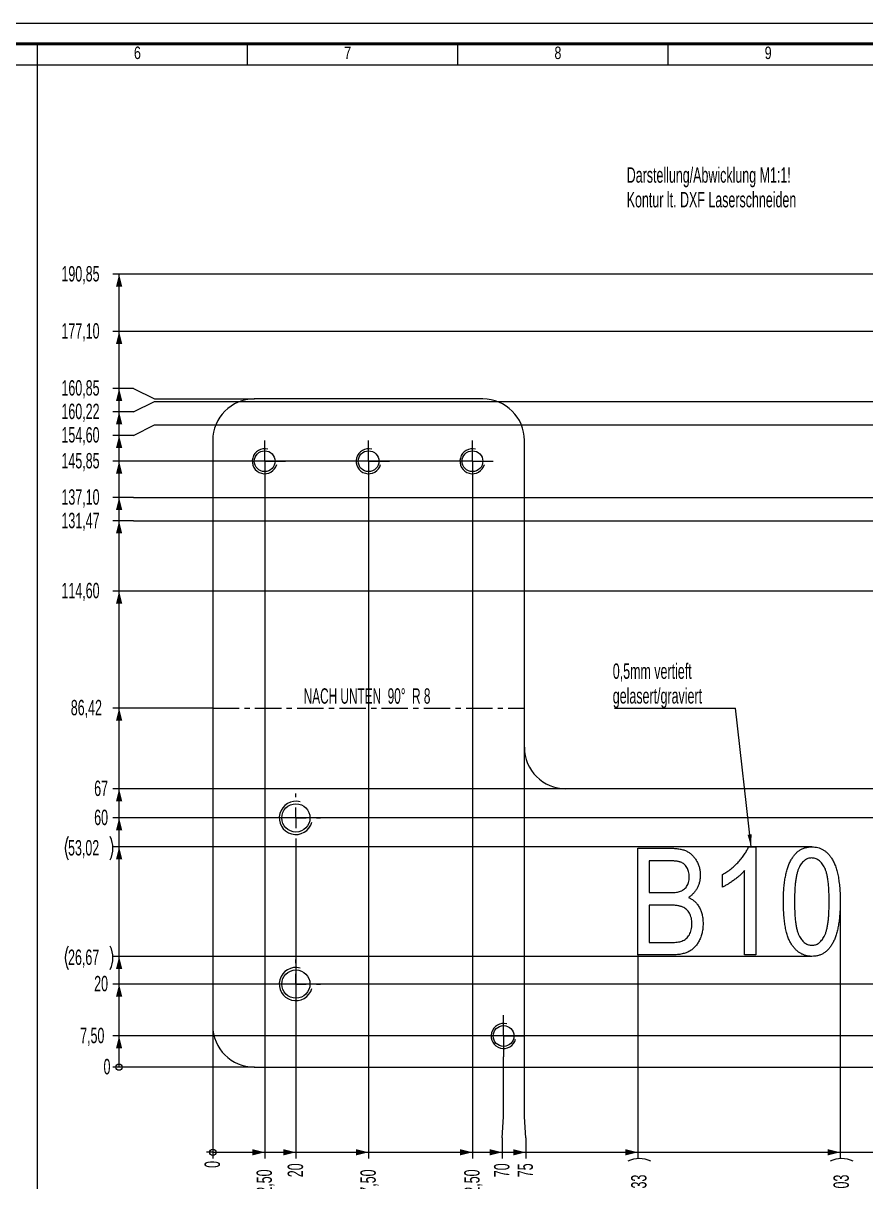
# Model space of a CAD drawing. Header units: millimetres. Extents: x 0 to 594, y 0 to 420.
# Drawn here: x 269.7 to 472.6, y 141.1 to 420 of the extents above; entities that cross this region are included whole.
import ezdxf

# ---------------------------------------------------------------- set-up
doc = ezdxf.new("R2010")
doc.units = ezdxf.units.MM
doc.linetypes.add('CENTER', pattern=[10.16, 6.35, -1.27, 1.27, -1.27])
doc.layers.add('0_25', color=7, linetype='Continuous', lineweight=25)
doc.layers.add('0_5', color=7, linetype='Continuous', lineweight=50)
doc.styles.add('SLDTEXTSTYLE0', font='TXT', dxfattribs={"width": 0.605})
doc.styles.add('SLDTEXTSTYLE2', font='TXT', dxfattribs={"width": 0.75})
doc.styles.add('SLDTEXTSTYLE3', font='TXT', dxfattribs={"width": 0.5735})
doc.dimstyles.new('SLDDIMSTYLE0', dxfattribs={"dimtxt": 3.595646, "dimasz": 0.5, "dimexe": 0, "dimexo": 0.0625, "dimgap": 0.898912, "dimtad": 0, "dimtih": 1, "dimtoh": 1, "dimdec": 0, "dimrnd": 1e-09, "dimdsep": 46, "dimtxsty": 'SLDTEXTSTYLE0', "dimblk1": 'ORIGIN', "dimblk2": 'ORIGIN', "dimsah": 1, "dimcen": 0.09, "dimadec": 0, "dimazin": 2, "dimtfac": 1, "dimtdec": 0, "dimtofl": 0, "dimtmove": 0, "dimatfit": 3, "dimldrblk": 'ORIGIN', "dimfxl": 1, "dimfrac": 2, "dimtolj": 1, "dimtzin": 12, "dimarcsym": 0})
doc.dimstyles.new('SLDDIMSTYLE1', dxfattribs={"dimtxt": 3.595646, "dimasz": 3, "dimexe": 0, "dimexo": 0.0625, "dimgap": 0.898912, "dimtad": 0, "dimtih": 1, "dimtoh": 1, "dimrnd": 1e-09, "dimzin": 12, "dimdsep": 46, "dimtxsty": 'SLDTEXTSTYLE0', "dimsah": 1, "dimcen": 0.09, "dimadec": 0, "dimazin": 3, "dimtfac": 1, "dimtofl": 0, "dimtmove": 0, "dimatfit": 3, "dimfxl": 1, "dimfrac": 2, "dimtolj": 1, "dimtzin": 12, "dimarcsym": 0})
doc.dimstyles.new('SLDDIMSTYLE5', dxfattribs={"dimtxt": 0.18, "dimasz": 3, "dimexe": 0, "dimexo": 0.0625, "dimgap": 0, "dimtad": 0, "dimtih": 1, "dimtoh": 1, "dimdec": 0, "dimrnd": 1e-09, "dimzin": 0, "dimdsep": 46, "dimtxsty": 'Standard', "dimsah": 1, "dimcen": 0.09, "dimadec": 0, "dimazin": 0, "dimtfac": 3, "dimtdec": 0, "dimtofl": 0, "dimtmove": 0, "dimatfit": 3, "dimfxl": 1, "dimfrac": 2, "dimtolj": 1, "dimtzin": 0, "dimarcsym": 0})

# ---------------------------------------------------------------- blocks, each defined once
blk = doc.blocks.new('_Origin')
at = {"color": 0, "linetype": 'ByBlock', "lineweight": -2}
blk.add_line((0, 0), (-1, 0), dxfattribs=at)
blk.add_circle((0, 0), 0.5, dxfattribs=at)
blk = doc.blocks.new('_D')
at = {"color": 7, "linetype": 'Continuous', "lineweight": 0}
blk.add_line((315.36, 178.71), (315.36, 146.71), dxfattribs=at)
at = {"color": 7, "linetype": 'Continuous', "lineweight": 18, "xscale": 1.5, "yscale": 1.5}
blk.add_blockref('_Origin', (315.36, 148.21), dxfattribs=at)
at = {"color": 7, "linetype": 'Continuous', "lineweight": 18, "insert": (313.38, 144.46), "char_height": 3.7, "attachment_point": 1, "rotation": 90, "style": 'SLDTEXTSTYLE0'}
blk.add_mtext('0', dxfattribs=at)
blk = doc.blocks.new('_D_1')
at = {"color": 7, "linetype": 'Continuous', "lineweight": 0}
for p, q in [((327.86, 309.56), (327.86, 146.71)), ((315.36, 148.21), (327.86, 148.21))]:
    blk.add_line(p, q, dxfattribs=at)
at = {"color": 7, "linetype": 'Continuous', "lineweight": 18}
blk.add_solid([(327.86, 148.21), (324.86, 148.96), (324.86, 147.46)], dxfattribs=at)
at = {"color": 7, "linetype": 'Continuous', "lineweight": 18, "insert": (325.88, 136.58), "char_height": 3.704, "attachment_point": 1, "rotation": 90, "style": 'SLDTEXTSTYLE0'}
blk.add_mtext('12,50', dxfattribs=at)
blk = doc.blocks.new('_D_2')
at = {"color": 7, "linetype": 'Continuous', "lineweight": 0}
for p, q in [((335.36, 222.81), (335.36, 146.71)), ((327.86, 148.21), (335.36, 148.21))]:
    blk.add_line(p, q, dxfattribs=at)
at = {"color": 7, "linetype": 'Continuous', "lineweight": 18}
blk.add_solid([(335.36, 148.21), (332.36, 148.96), (332.36, 147.46)], dxfattribs=at)
at = {"color": 7, "linetype": 'Continuous', "lineweight": 18, "insert": (333.38, 142.21), "char_height": 3.704, "attachment_point": 1, "rotation": 90, "style": 'SLDTEXTSTYLE0'}
blk.add_mtext('20', dxfattribs=at)
blk = doc.blocks.new('_D_3')
at = {"color": 7, "linetype": 'Continuous', "lineweight": 0}
for p, q in [((352.86, 309.56), (352.86, 146.71)), ((335.36, 148.21), (352.86, 148.21))]:
    blk.add_line(p, q, dxfattribs=at)
at = {"color": 7, "linetype": 'Continuous', "lineweight": 18}
blk.add_solid([(352.86, 148.21), (349.86, 148.96), (349.86, 147.46)], dxfattribs=at)
at = {"color": 7, "linetype": 'Continuous', "lineweight": 18, "insert": (350.88, 136.58), "char_height": 3.704, "attachment_point": 1, "rotation": 90, "style": 'SLDTEXTSTYLE0'}
blk.add_mtext('37,50', dxfattribs=at)
blk = doc.blocks.new('_D_4')
at = {"color": 7, "linetype": 'Continuous', "lineweight": 0}
for p, q in [((377.86, 309.56), (377.86, 146.71)), ((352.86, 148.21), (377.86, 148.21))]:
    blk.add_line(p, q, dxfattribs=at)
at = {"color": 7, "linetype": 'Continuous', "lineweight": 18}
blk.add_solid([(377.86, 148.21), (374.86, 148.96), (374.86, 147.46)], dxfattribs=at)
at = {"color": 7, "linetype": 'Continuous', "lineweight": 18, "insert": (375.88, 136.58), "char_height": 3.704, "attachment_point": 1, "rotation": 90, "style": 'SLDTEXTSTYLE0'}
blk.add_mtext('62,50', dxfattribs=at)
blk = doc.blocks.new('_D_5')
at = {"color": 7, "linetype": 'Continuous', "lineweight": 0}
for p, q in [((385.36, 156.71), (385.36, 171.21)), ((385.03, 151.71), (385.36, 156.71)), ((385.03, 151.71), (385.03, 146.71)), ((377.86, 148.21), (385.03, 148.21))]:
    blk.add_line(p, q, dxfattribs=at)
at = {"color": 7, "linetype": 'Continuous', "lineweight": 18}
blk.add_solid([(385.03, 148.21), (382.03, 148.96), (382.03, 147.46)], dxfattribs=at)
at = {"color": 7, "linetype": 'Continuous', "lineweight": 18, "insert": (383.05, 142.21), "char_height": 3.704, "attachment_point": 1, "rotation": 90, "style": 'SLDTEXTSTYLE0'}
blk.add_mtext('70', dxfattribs=at)
blk = doc.blocks.new('_D_6')
at = {"color": 7, "linetype": 'Continuous', "lineweight": 0}
for p, q in [((390.36, 156.71), (390.36, 245.71)), ((390.68, 151.71), (390.36, 156.71)), ((390.68, 151.71), (390.68, 146.71)), ((385.03, 148.21), (390.68, 148.21))]:
    blk.add_line(p, q, dxfattribs=at)
at = {"color": 7, "linetype": 'Continuous', "lineweight": 18}
blk.add_solid([(390.68, 148.21), (387.68, 148.96), (387.68, 147.46)], dxfattribs=at)
at = {"color": 7, "linetype": 'Continuous', "lineweight": 18, "insert": (388.71, 142.21), "char_height": 3.704, "attachment_point": 1, "rotation": 90, "style": 'SLDTEXTSTYLE0'}
blk.add_mtext('75', dxfattribs=at)
blk = doc.blocks.new('_D_7')
at = {"color": 7, "linetype": 'Continuous', "lineweight": 0}
for p, q in [((417.69, 195.71), (417.69, 146.71)), ((390.68, 148.21), (417.69, 148.21))]:
    blk.add_line(p, q, dxfattribs=at)
at = {"color": 7, "linetype": 'Continuous', "lineweight": 18}
for centre, start, end in [((418.03, 140.45), 63.4349, 116.5651), ((418.03, 139.27), 243.4349, 296.5651)]:
    blk.add_arc(centre, 6.26, start, end, dxfattribs=at)
blk.add_solid([(417.69, 148.21), (414.69, 148.96), (414.69, 147.46)], dxfattribs=at)
at = {"color": 7, "linetype": 'Continuous', "lineweight": 18, "insert": (416.05, 133.67), "char_height": 3.704, "attachment_point": 1, "rotation": 90, "style": 'SLDTEXTSTYLE0'}
blk.add_mtext('102,33', dxfattribs=at)
blk = doc.blocks.new('_D_8')
at = {"color": 7, "linetype": 'Continuous', "lineweight": 0}
for p, q in [((466.39, 208.54), (466.39, 146.71)), ((417.69, 148.21), (466.39, 148.21))]:
    blk.add_line(p, q, dxfattribs=at)
at = {"color": 7, "linetype": 'Continuous', "lineweight": 18}
for centre, start, end in [((466.73, 140.45), 63.4349, 116.5651), ((466.73, 139.27), 243.4349, 296.5651)]:
    blk.add_arc(centre, 6.26, start, end, dxfattribs=at)
blk.add_solid([(466.39, 148.21), (463.39, 148.96), (463.39, 147.46)], dxfattribs=at)
at = {"color": 7, "linetype": 'Continuous', "lineweight": 18, "insert": (464.75, 133.67), "char_height": 3.704, "attachment_point": 1, "rotation": 90, "style": 'SLDTEXTSTYLE0'}
blk.add_mtext('151,03', dxfattribs=at)
blk = doc.blocks.new('_D_9')
at = {"color": 7, "linetype": 'Continuous', "lineweight": 0}
for p, q in [((490.36, 156.71), (490.36, 245.71)), ((490.03, 151.71), (490.36, 156.71)), ((490.03, 151.71), (490.03, 146.71)), ((466.39, 148.21), (490.03, 148.21))]:
    blk.add_line(p, q, dxfattribs=at)
at = {"color": 7, "linetype": 'Continuous', "lineweight": 18}
blk.add_solid([(490.03, 148.21), (487.03, 148.96), (487.03, 147.46)], dxfattribs=at)
at = {"color": 7, "linetype": 'Continuous', "lineweight": 18, "insert": (488.05, 139.96), "char_height": 3.704, "attachment_point": 1, "rotation": 90, "style": 'SLDTEXTSTYLE0'}
blk.add_mtext('175', dxfattribs=at)
blk = doc.blocks.new('_D_10')
at = {"color": 7, "linetype": 'Continuous', "lineweight": 0}
for p, q in [((495.36, 156.71), (495.36, 171.21)), ((495.68, 151.71), (495.36, 156.71)), ((495.68, 151.71), (495.68, 146.71)), ((490.03, 148.21), (495.68, 148.21))]:
    blk.add_line(p, q, dxfattribs=at)
at = {"color": 7, "linetype": 'Continuous', "lineweight": 18}
blk.add_solid([(495.68, 148.21), (492.68, 148.96), (492.68, 147.46)], dxfattribs=at)
at = {"color": 7, "linetype": 'Continuous', "lineweight": 18, "insert": (493.71, 139.96), "char_height": 3.704, "attachment_point": 1, "rotation": 90, "style": 'SLDTEXTSTYLE0'}
blk.add_mtext('180', dxfattribs=at)
blk = doc.blocks.new('_D_11')
at = {"color": 7, "linetype": 'Continuous', "lineweight": 0}
for p, q in [((507.86, 345.81), (507.86, 146.71)), ((495.68, 148.21), (507.86, 148.21))]:
    blk.add_line(p, q, dxfattribs=at)
at = {"color": 7, "linetype": 'Continuous', "lineweight": 18}
blk.add_solid([(507.86, 148.21), (504.86, 148.96), (504.86, 147.46)], dxfattribs=at)
at = {"color": 7, "linetype": 'Continuous', "lineweight": 18, "insert": (505.88, 134.33), "char_height": 3.704, "attachment_point": 1, "rotation": 90, "style": 'SLDTEXTSTYLE0'}
blk.add_mtext('192,50', dxfattribs=at)
blk = doc.blocks.new('_D_12')
at = {"color": 7, "linetype": 'Continuous', "lineweight": 0}
for p, q in [((527.86, 323.93), (527.86, 146.71)), ((507.86, 148.21), (527.86, 148.21))]:
    blk.add_line(p, q, dxfattribs=at)
at = {"color": 7, "linetype": 'Continuous', "lineweight": 18}
blk.add_solid([(527.86, 148.21), (524.86, 148.96), (524.86, 147.46)], dxfattribs=at)
at = {"color": 7, "linetype": 'Continuous', "lineweight": 18, "insert": (525.88, 134.33), "char_height": 3.704, "attachment_point": 1, "rotation": 90, "style": 'SLDTEXTSTYLE0'}
blk.add_mtext('212,50', dxfattribs=at)
blk = doc.blocks.new('_D_13')
at = {"color": 7, "linetype": 'Continuous', "lineweight": 0}
for p, q in [((545.36, 156.71), (545.36, 222.81)), ((543.78, 151.71), (545.36, 156.71)), ((543.78, 151.71), (543.78, 146.71)), ((527.86, 148.21), (543.78, 148.21))]:
    blk.add_line(p, q, dxfattribs=at)
at = {"color": 7, "linetype": 'Continuous', "lineweight": 18}
blk.add_solid([(543.78, 148.21), (540.78, 148.96), (540.78, 147.46)], dxfattribs=at)
at = {"color": 7, "linetype": 'Continuous', "lineweight": 18, "insert": (541.8, 139.96), "char_height": 3.704, "attachment_point": 1, "rotation": 90, "style": 'SLDTEXTSTYLE0'}
blk.add_mtext('230', dxfattribs=at)
blk = doc.blocks.new('_D_14')
at = {"color": 7, "linetype": 'Continuous', "lineweight": 0}
for p, q in [((547.86, 156.71), (547.86, 345.81)), ((549.43, 151.71), (547.86, 156.71)), ((549.43, 151.71), (549.43, 146.71)), ((543.78, 148.21), (549.43, 148.21))]:
    blk.add_line(p, q, dxfattribs=at)
at = {"color": 7, "linetype": 'Continuous', "lineweight": 18}
blk.add_solid([(549.43, 148.21), (546.43, 148.96), (546.43, 147.46)], dxfattribs=at)
at = {"color": 7, "linetype": 'Continuous', "lineweight": 18, "insert": (547.46, 134.33), "char_height": 3.704, "attachment_point": 1, "rotation": 90, "style": 'SLDTEXTSTYLE0'}
blk.add_mtext('232,50', dxfattribs=at)
blk = doc.blocks.new('_D_15')
at = {"color": 7, "linetype": 'Continuous', "lineweight": 0}
for p, q in [((565.36, 178.71), (565.36, 146.71)), ((549.43, 148.21), (565.36, 148.21))]:
    blk.add_line(p, q, dxfattribs=at)
at = {"color": 7, "linetype": 'Continuous', "lineweight": 18}
blk.add_solid([(565.36, 148.21), (562.36, 148.96), (562.36, 147.46)], dxfattribs=at)
at = {"color": 7, "linetype": 'Continuous', "lineweight": 18, "insert": (563.38, 139.96), "char_height": 3.704, "attachment_point": 1, "rotation": 90, "style": 'SLDTEXTSTYLE0'}
blk.add_mtext('250', dxfattribs=at)
blk = doc.blocks.new('_D_16')
at = {"color": 7, "linetype": 'Continuous', "lineweight": 0}
blk.add_line((325.36, 168.71), (291.31, 168.71), dxfattribs=at)
at = {"color": 7, "linetype": 'Continuous', "lineweight": 18, "xscale": 1.5, "yscale": 1.5}
blk.add_blockref('_Origin', (292.81, 168.71), dxfattribs=at)
at = {"color": 7, "linetype": 'Continuous', "lineweight": 18, "insert": (289.06, 170.68), "char_height": 3.7, "attachment_point": 1, "style": 'SLDTEXTSTYLE0'}
blk.add_mtext('0', dxfattribs=at)
blk = doc.blocks.new('_D_17')
at = {"color": 7, "linetype": 'Continuous', "lineweight": 0}
for p, q in [((490.36, 176.21), (291.31, 176.21)), ((292.81, 168.71), (292.81, 176.21))]:
    blk.add_line(p, q, dxfattribs=at)
at = {"color": 7, "linetype": 'Continuous', "lineweight": 18}
blk.add_solid([(292.81, 176.21), (292.06, 173.21), (293.56, 173.21)], dxfattribs=at)
at = {"color": 7, "linetype": 'Continuous', "lineweight": 18, "insert": (283.43, 178.18), "char_height": 3.704, "attachment_point": 1, "style": 'SLDTEXTSTYLE0'}
blk.add_mtext('7,50', dxfattribs=at)
blk = doc.blocks.new('_D_18')
at = {"color": 7, "linetype": 'Continuous', "lineweight": 0}
for p, q in [((539.46, 188.71), (291.31, 188.71)), ((292.81, 176.21), (292.81, 188.71))]:
    blk.add_line(p, q, dxfattribs=at)
at = {"color": 7, "linetype": 'Continuous', "lineweight": 18}
blk.add_solid([(292.81, 188.71), (292.06, 185.71), (293.56, 185.71)], dxfattribs=at)
at = {"color": 7, "linetype": 'Continuous', "lineweight": 18, "insert": (286.81, 190.68), "char_height": 3.704, "attachment_point": 1, "style": 'SLDTEXTSTYLE0'}
blk.add_mtext('20', dxfattribs=at)
blk = doc.blocks.new('_D_19')
at = {"color": 7, "linetype": 'Continuous', "lineweight": 0}
for p, q in [((459.54, 195.37), (291.31, 195.37)), ((292.81, 188.71), (292.81, 195.37))]:
    blk.add_line(p, q, dxfattribs=at)
at = {"color": 7, "linetype": 'Continuous', "lineweight": 18}
for centre, start, end in [((286.12, 195.04), 153.4349, 206.5651), ((285.05, 195.04), 333.4349, 26.5651)]:
    blk.add_arc(centre, 6.26, start, end, dxfattribs=at)
blk.add_solid([(292.81, 195.37), (292.06, 192.37), (293.56, 192.37)], dxfattribs=at)
at = {"color": 7, "linetype": 'Continuous', "lineweight": 18, "insert": (280.52, 197.01), "char_height": 3.704, "attachment_point": 1, "style": 'SLDTEXTSTYLE0'}
blk.add_mtext('26,67', dxfattribs=at)
blk = doc.blocks.new('_D_20')
at = {"color": 7, "linetype": 'Continuous', "lineweight": 0}
for p, q in [((459.57, 221.72), (291.31, 221.72)), ((292.81, 195.37), (292.81, 221.72))]:
    blk.add_line(p, q, dxfattribs=at)
at = {"color": 7, "linetype": 'Continuous', "lineweight": 18}
for centre, start, end in [((286.12, 221.39), 153.4349, 206.5651), ((285.05, 221.39), 333.4349, 26.5651)]:
    blk.add_arc(centre, 6.26, start, end, dxfattribs=at)
blk.add_solid([(292.81, 221.72), (292.06, 218.72), (293.56, 218.72)], dxfattribs=at)
at = {"color": 7, "linetype": 'Continuous', "lineweight": 18, "insert": (280.52, 223.36), "char_height": 3.704, "attachment_point": 1, "style": 'SLDTEXTSTYLE0'}
blk.add_mtext('53,02', dxfattribs=at)
blk = doc.blocks.new('_D_21')
at = {"color": 7, "linetype": 'Continuous', "lineweight": 0}
for p, q in [((539.46, 228.71), (291.31, 228.71)), ((292.81, 221.72), (292.81, 228.71))]:
    blk.add_line(p, q, dxfattribs=at)
at = {"color": 7, "linetype": 'Continuous', "lineweight": 18}
blk.add_solid([(292.81, 228.71), (292.06, 225.71), (293.56, 225.71)], dxfattribs=at)
at = {"color": 7, "linetype": 'Continuous', "lineweight": 18, "insert": (286.81, 230.68), "char_height": 3.704, "attachment_point": 1, "style": 'SLDTEXTSTYLE0'}
blk.add_mtext('60', dxfattribs=at)
blk = doc.blocks.new('_D_22')
at = {"color": 7, "linetype": 'Continuous', "lineweight": 0}
for p, q in [((400.36, 235.71), (291.31, 235.71)), ((292.81, 228.71), (292.81, 235.71))]:
    blk.add_line(p, q, dxfattribs=at)
at = {"color": 7, "linetype": 'Continuous', "lineweight": 18}
blk.add_solid([(292.81, 235.71), (292.06, 232.71), (293.56, 232.71)], dxfattribs=at)
at = {"color": 7, "linetype": 'Continuous', "lineweight": 18, "insert": (286.81, 237.68), "char_height": 3.704, "attachment_point": 1, "style": 'SLDTEXTSTYLE0'}
blk.add_mtext('67', dxfattribs=at)
blk = doc.blocks.new('_D_23')
at = {"color": 7, "linetype": 'Continuous', "lineweight": 0}
for p, q in [((315.36, 255.13), (291.31, 255.13)), ((292.81, 235.71), (292.81, 255.13))]:
    blk.add_line(p, q, dxfattribs=at)
at = {"color": 7, "linetype": 'Continuous', "lineweight": 18}
blk.add_solid([(292.81, 255.13), (292.06, 252.13), (293.56, 252.13)], dxfattribs=at)
at = {"color": 7, "linetype": 'Continuous', "lineweight": 18, "insert": (281.18, 257.11), "char_height": 3.704, "attachment_point": 1, "style": 'SLDTEXTSTYLE0'}
blk.add_mtext('86,42', dxfattribs=at)
blk = doc.blocks.new('_D_24')
at = {"color": 7, "linetype": 'Continuous', "lineweight": 0}
for p, q in [((547.86, 283.31), (291.31, 283.31)), ((292.81, 255.13), (292.81, 283.31))]:
    blk.add_line(p, q, dxfattribs=at)
at = {"color": 7, "linetype": 'Continuous', "lineweight": 18}
blk.add_solid([(292.81, 283.31), (292.06, 280.31), (293.56, 280.31)], dxfattribs=at)
at = {"color": 7, "linetype": 'Continuous', "lineweight": 18, "insert": (278.93, 285.28), "char_height": 3.704, "attachment_point": 1, "style": 'SLDTEXTSTYLE0'}
blk.add_mtext('114,60', dxfattribs=at)
blk = doc.blocks.new('_D_25')
at = {"color": 7, "linetype": 'Continuous', "lineweight": 0}
for p, q in [((296.31, 300.17), (291.31, 300.17)), ((292.81, 283.31), (292.81, 300.17)), ((296.31, 300.17), (301.31, 300.18)), ((301.31, 300.18), (522.86, 300.18))]:
    blk.add_line(p, q, dxfattribs=at)
at = {"color": 7, "linetype": 'Continuous', "lineweight": 18}
blk.add_solid([(292.81, 300.17), (292.06, 297.17), (293.56, 297.17)], dxfattribs=at)
at = {"color": 7, "linetype": 'Continuous', "lineweight": 18, "insert": (278.93, 302.14), "char_height": 3.704, "attachment_point": 1, "style": 'SLDTEXTSTYLE0'}
blk.add_mtext('131,47', dxfattribs=at)
blk = doc.blocks.new('_D_26')
at = {"color": 7, "linetype": 'Continuous', "lineweight": 0}
for p, q in [((296.31, 305.82), (291.31, 305.82)), ((292.81, 300.17), (292.81, 305.82)), ((296.31, 305.82), (301.31, 305.81)), ((301.31, 305.81), (547.86, 305.81))]:
    blk.add_line(p, q, dxfattribs=at)
at = {"color": 7, "linetype": 'Continuous', "lineweight": 18}
blk.add_solid([(292.81, 305.82), (292.06, 302.82), (293.56, 302.82)], dxfattribs=at)
at = {"color": 7, "linetype": 'Continuous', "lineweight": 18, "insert": (278.93, 307.8), "char_height": 3.704, "attachment_point": 1, "style": 'SLDTEXTSTYLE0'}
blk.add_mtext('137,10', dxfattribs=at)
blk = doc.blocks.new('_D_27')
at = {"color": 7, "linetype": 'Continuous', "lineweight": 0}
for p, q in [((372.86, 314.56), (291.31, 314.56)), ((292.81, 305.82), (292.81, 314.56))]:
    blk.add_line(p, q, dxfattribs=at)
at = {"color": 7, "linetype": 'Continuous', "lineweight": 18}
blk.add_solid([(292.81, 314.56), (292.06, 311.56), (293.56, 311.56)], dxfattribs=at)
at = {"color": 7, "linetype": 'Continuous', "lineweight": 18, "insert": (278.93, 316.53), "char_height": 3.704, "attachment_point": 1, "style": 'SLDTEXTSTYLE0'}
blk.add_mtext('145,85', dxfattribs=at)
blk = doc.blocks.new('_D_28')
at = {"color": 7, "linetype": 'Continuous', "lineweight": 0}
for p, q in [((296.31, 320.78), (291.31, 320.78)), ((292.81, 314.56), (292.81, 320.78)), ((296.31, 320.78), (301.31, 323.31)), ((301.31, 323.31), (547.86, 323.31))]:
    blk.add_line(p, q, dxfattribs=at)
at = {"color": 7, "linetype": 'Continuous', "lineweight": 18}
blk.add_solid([(292.81, 320.78), (292.06, 317.78), (293.56, 317.78)], dxfattribs=at)
at = {"color": 7, "linetype": 'Continuous', "lineweight": 18, "insert": (278.93, 322.76), "char_height": 3.704, "attachment_point": 1, "style": 'SLDTEXTSTYLE0'}
blk.add_mtext('154,60', dxfattribs=at)
blk = doc.blocks.new('_D_29')
at = {"color": 7, "linetype": 'Continuous', "lineweight": 0}
for p, q in [((296.31, 326.43), (291.31, 326.43)), ((292.81, 320.78), (292.81, 326.43)), ((296.31, 326.43), (301.31, 328.93)), ((301.31, 328.93), (522.86, 328.93))]:
    blk.add_line(p, q, dxfattribs=at)
at = {"color": 7, "linetype": 'Continuous', "lineweight": 18}
blk.add_solid([(292.81, 326.43), (292.06, 323.43), (293.56, 323.43)], dxfattribs=at)
at = {"color": 7, "linetype": 'Continuous', "lineweight": 18, "insert": (278.93, 328.41), "char_height": 3.704, "attachment_point": 1, "style": 'SLDTEXTSTYLE0'}
blk.add_mtext('160,22', dxfattribs=at)
blk = doc.blocks.new('_D_30')
at = {"color": 7, "linetype": 'Continuous', "lineweight": 0}
for p, q in [((296.31, 332.09), (291.31, 332.09)), ((292.81, 326.43), (292.81, 332.09)), ((296.31, 332.09), (301.31, 329.56)), ((301.31, 329.56), (325.36, 329.56))]:
    blk.add_line(p, q, dxfattribs=at)
at = {"color": 7, "linetype": 'Continuous', "lineweight": 18}
blk.add_solid([(292.81, 332.09), (292.06, 329.09), (293.56, 329.09)], dxfattribs=at)
at = {"color": 7, "linetype": 'Continuous', "lineweight": 18, "insert": (278.93, 334.06), "char_height": 3.704, "attachment_point": 1, "style": 'SLDTEXTSTYLE0'}
blk.add_mtext('160,85', dxfattribs=at)
blk = doc.blocks.new('_D_31')
at = {"color": 7, "linetype": 'Continuous', "lineweight": 0}
for p, q in [((547.86, 345.81), (291.31, 345.81)), ((292.81, 332.09), (292.81, 345.81))]:
    blk.add_line(p, q, dxfattribs=at)
at = {"color": 7, "linetype": 'Continuous', "lineweight": 18}
blk.add_solid([(292.81, 345.81), (292.06, 342.81), (293.56, 342.81)], dxfattribs=at)
at = {"color": 7, "linetype": 'Continuous', "lineweight": 18, "insert": (278.93, 347.78), "char_height": 3.704, "attachment_point": 1, "style": 'SLDTEXTSTYLE0'}
blk.add_mtext('177,10', dxfattribs=at)
blk = doc.blocks.new('_D_32')
at = {"color": 7, "linetype": 'Continuous', "lineweight": 0}
for p, q in [((500.36, 359.56), (291.31, 359.56)), ((292.81, 345.81), (292.81, 359.56))]:
    blk.add_line(p, q, dxfattribs=at)
at = {"color": 7, "linetype": 'Continuous', "lineweight": 18}
blk.add_solid([(292.81, 359.56), (292.06, 356.56), (293.56, 356.56)], dxfattribs=at)
at = {"color": 7, "linetype": 'Continuous', "lineweight": 18, "insert": (278.93, 361.53), "char_height": 3.704, "attachment_point": 1, "style": 'SLDTEXTSTYLE0'}
blk.add_mtext('190,85', dxfattribs=at)
blk = doc.blocks.new('SW_NOTE_0_100')
at = {"color": 0, "linetype": 'Continuous', "lineweight": 0, "char_height": 3.7042, "attachment_point": 1, "style": 'SLDTEXTSTYLE0'}
for s, insert in [('Darstellung/Abwicklung M1:1!', (0, 4.77)), ('Kontur lt. DXF Laserschneiden', (0, -1.16))]:
    blk.add_mtext(s, dxfattribs=dict(at, insert=insert))
blk = doc.blocks.new('SW_NOTE_0_101')
at = {"color": 0, "linetype": 'Continuous', "lineweight": 0}
blk.add_line((-29.1, 0), (0, 0), dxfattribs=at)
at = {"color": 0, "linetype": 'Continuous', "lineweight": 0, "char_height": 3.7042, "attachment_point": 1, "style": 'SLDTEXTSTYLE0'}
for s, insert in [('0,5mm vertieft', (-29.54, 10.76)), ('gelasert/graviert', (-29.54, 4.82))]:
    blk.add_mtext(s, dxfattribs=dict(at, insert=insert))
blk = doc.blocks.new('SW_CENTERMARKSYMBOL_2')
at = {"color": 0, "linetype": 'Continuous', "lineweight": 18}
for p, q in [((0, 5), (0, 5.9)), ((-5, 0), (-5.9, 0)), ((0, 0), (-2.5, 0)), ((0, 0), (0, 2.5)), ((0, 0), (2.5, 0)), ((0, 0), (0, -2.5)), ((5, 0), (5.9, 0)), ((0, -5), (0, -5.9))]:
    blk.add_line(p, q, dxfattribs=at)
blk = doc.blocks.new('SW_CENTERMARKSYMBOL_3')
at = {"color": 0, "linetype": 'Continuous', "lineweight": 18}
for p, q in [((0, 5), (0, 5.9)), ((-5, 0), (-5.9, 0)), ((0, 0), (-2.5, 0)), ((0, 0), (0, 2.5)), ((0, 0), (2.5, 0)), ((0, 0), (0, -2.5)), ((5, 0), (5.9, 0)), ((0, -5), (0, -5.9))]:
    blk.add_line(p, q, dxfattribs=at)
blk = doc.blocks.new('SW_CENTERMARKSYMBOL_5')
at = {"color": 0, "linetype": 'Continuous', "lineweight": 18}
for p, q in [((0, 2.5), (0, 5)), ((-2.5, 0), (-5, 0)), ((0, 0), (-2.5, 0)), ((0, 0), (0, 2.5)), ((0, 0), (2.5, 0)), ((0, 0), (0, -2.5)), ((2.5, 0), (5, 0)), ((0, -2.5), (0, -5))]:
    blk.add_line(p, q, dxfattribs=at)
blk = doc.blocks.new('SW_CENTERMARKSYMBOL_6')
at = {"color": 0, "linetype": 'Continuous', "lineweight": 18}
for p, q in [((0, 2.5), (0, 5)), ((-2.5, 0), (-5, 0)), ((0, 0), (-2.5, 0)), ((0, 0), (0, 2.5)), ((0, 0), (2.5, 0)), ((0, 0), (0, -2.5)), ((2.5, 0), (5, 0)), ((0, -2.5), (0, -5))]:
    blk.add_line(p, q, dxfattribs=at)
blk = doc.blocks.new('SW_CENTERMARKSYMBOL_7')
at = {"color": 0, "linetype": 'Continuous', "lineweight": 18}
for p, q in [((0, 2.5), (0, 5)), ((-2.5, 0), (-5, 0)), ((0, 0), (-2.5, 0)), ((0, 0), (0, 2.5)), ((0, 0), (2.5, 0)), ((0, 0), (0, -2.5)), ((2.5, 0), (5, 0)), ((0, -2.5), (0, -5))]:
    blk.add_line(p, q, dxfattribs=at)
blk = doc.blocks.new('SW_CENTERMARKSYMBOL_8')
at = {"color": 0, "linetype": 'Continuous', "lineweight": 18}
for p, q in [((0, 2.5), (0, 5)), ((-2.5, 0), (-5, 0)), ((0, 0), (-2.5, 0)), ((0, 0), (0, 2.5)), ((0, 0), (2.5, 0)), ((0, 0), (0, -2.5)), ((2.5, 0), (5, 0)), ((0, -2.5), (0, -5))]:
    blk.add_line(p, q, dxfattribs=at)

msp = doc.modelspace()

# ---------------------------------------------------------------- linework, layer by layer
at = {"color": 7, "linetype": 'Continuous', "lineweight": 18}
msp.add_line((273.048696, 410), (273.048696, 121.013793), dxfattribs=at)
at = {"color": 7, "linetype": 'Continuous', "lineweight": 25}
for p, q in [((380.356557, 329.557562), (325.356557, 329.557562)), ((315.356557, 319.557562), (315.356557, 178.708006)), ((390.356557, 245.708006), (390.356557, 319.557562)), ((480.356557, 235.708006), (400.356557, 235.708006)), ((417.691392, 221.391193), (425.654848, 221.391193)), ((417.691392, 195.708006), (417.691392, 221.391193)), ((444.312683, 221.724741), (446.042962, 221.724741)), ((446.042962, 221.724741), (446.042962, 195.708006)), ((424.727168, 218.389262), (420.359775, 218.389262)), ((420.359775, 218.389262), (420.359775, 210.717661)), ((438.037813, 212.051852), (438.037813, 215.053783)), ((443.374579, 195.708006), (443.374579, 216.054427)), ((420.359775, 210.717661), (425.071139, 210.717661)), ((425.279607, 207.71573), (420.359775, 207.71573)), ((420.359775, 207.71573), (420.359775, 198.709937)), ((420.359775, 198.709937), (425.654848, 198.709937)), ((425.59752, 195.708006), (417.691392, 195.708006)), ((446.042962, 195.708006), (443.374579, 195.708006)), ((325.356557, 168.708006), (555.356557, 168.708006))]:
    msp.add_line(p, q, dxfattribs=at)
at = {"color": 7, "linetype": 'CENTER'}
msp.add_line((315.356557, 255.132784), (390.356557, 255.132784), dxfattribs=at)
at = {"color": 7, "linetype": 'Continuous', "lineweight": 25}
for centre, radius in [((327.856557, 314.557562), 2.5), ((352.856557, 314.557562), 2.5), ((377.856557, 314.557562), 2.5), ((335.356557, 228.708006), 3.4), ((335.356557, 188.708006), 3.4), ((385.356557, 176.208006), 2.5)]:
    msp.add_circle(centre, radius, dxfattribs=at)
for centre, start, end in [((325.356557, 319.557562), 90, 180), ((380.356557, 319.557562), 0, 90), ((400.356557, 245.708006), 180, 270), ((325.356557, 178.708006), 180, 270)]:
    msp.add_arc(centre, 10, start, end, dxfattribs=at)
at = {"color": 7, "linetype": 'Continuous', "lineweight": 18}
for centre, radius in [((327.856557, 314.557562), 3), ((352.856557, 314.557562), 3), ((377.856557, 314.557562), 3), ((335.356557, 228.708006), 4), ((335.356557, 188.708006), 4), ((385.356557, 176.208006), 3)]:
    msp.add_arc(centre, radius, 75, 345, dxfattribs=at)
at = {"color": 7, "linetype": 'Continuous', "lineweight": 25}
for points, knots in [([(425.654848, 221.391193), (425.851222, 221.389787), (426.233911, 221.387047), (426.792016, 221.348604), (427.318909, 221.291989), (427.815523, 221.216065), (428.278113, 221.111339), (428.710751, 220.986823), (429.110922, 220.83555), (429.60422, 220.608149), (430.172668, 220.251361), (430.794039, 219.729434), (431.336456, 219.090557), (431.81882, 218.372741), (432.214237, 217.580576), (432.496025, 216.735004), (432.668605, 215.847744), (432.690103, 215.242187), (432.701047, 214.933914)], [0, 0, 0, 0, 0.0544199008, 0.1060523163, 0.1549730787, 0.2012838652, 0.2452075788, 0.2863483776, 0.3259675706, 0.3636675859, 0.4367582575, 0.5112362885, 0.587698946, 0.6682289134, 0.7504893744, 0.8322579305, 0.9146071291, 1, 1, 1, 1]), ([(438.037813, 215.053783), (438.397732, 215.270396), (439.114489, 215.701767), (440.118759, 216.449042), (441.067479, 217.255602), (441.932294, 218.129898), (442.70664, 219.031167), (443.371279, 219.930634), (443.916242, 220.818743), (444.183563, 221.42966), (444.312683, 221.724741)], [0, 0, 0, 0, 0.135284029, 0.2694096555, 0.4028008871, 0.5361909441, 0.66521067, 0.785342801, 0.8963177665, 1, 1, 1, 1]), ([(452.71392, 208.539176), (452.718157, 209.063938), (452.726385, 210.082901), (452.811418, 211.56079), (452.94554, 212.941468), (453.127927, 214.223081), (453.374768, 215.405824), (453.665447, 216.491592), (454.022458, 217.476934), (454.424297, 218.366074), (454.885114, 219.154048), (455.393145, 219.843564), (455.96346, 220.42343), (456.580333, 220.905612), (457.256037, 221.272949), (457.980954, 221.536948), (458.757764, 221.696255), (459.29379, 221.715117), (459.567287, 221.724741)], [0, 0, 0, 0, 0.0951434881, 0.1847457721, 0.2683084903, 0.346624222, 0.41933773, 0.487273701, 0.5502487944, 0.609166706, 0.6639479924, 0.7154822752, 0.7640415714, 0.8109810218, 0.8569367061, 0.9028761938, 0.9504445482, 1, 1, 1, 1]), ([(459.567287, 221.724741), (459.811016, 221.716922), (460.289643, 221.701568), (460.988083, 221.57495), (461.64501, 221.359542), (462.260921, 221.06019), (462.833946, 220.673699), (463.369721, 220.206384), (463.862377, 219.648822), (464.147652, 219.229962), (464.294285, 219.014664)], [0, 0, 0, 0, 0.128044855, 0.2514507876, 0.3715733394, 0.4904118675, 0.6102007836, 0.7338092424, 0.8631756517, 1, 1, 1, 1]), ([(430.032664, 214.511768), (430.025214, 214.730983), (430.010942, 215.150961), (429.914861, 215.755825), (429.736714, 216.299208), (429.494748, 216.7849), (429.199445, 217.208282), (428.851769, 217.564173), (428.453492, 217.844899), (428.081672, 218.019546), (427.748716, 218.132734), (427.448705, 218.194899), (427.107309, 218.260814), (426.718358, 218.302379), (426.286308, 218.347983), (425.806168, 218.370281), (425.281467, 218.38675), (424.916544, 218.388404), (424.727168, 218.389262)], [0, 0, 0, 0, 0.0859477678, 0.1646612896, 0.2391822143, 0.3092369849, 0.3766943517, 0.4407479895, 0.5032957378, 0.566661331, 0.6011212985, 0.6409394331, 0.686627327, 0.7373982524, 0.7941894459, 0.8569408067, 0.9257597108, 1, 1, 1, 1]), ([(459.457841, 219.056358), (459.314632, 219.051543), (459.031166, 219.042013), (458.619026, 218.928752), (458.223638, 218.763145), (457.847437, 218.52264), (457.495169, 218.210333), (457.153044, 217.838749), (456.837623, 217.394535), (456.527238, 216.884758), (456.253808, 216.269403), (456.016716, 215.537915), (455.826026, 214.678286), (455.657521, 213.697813), (455.539678, 212.588701), (455.443691, 211.354957), (455.396241, 209.993596), (455.387082, 209.044734), (455.382303, 208.549599)], [0, 0, 0, 0, 0.03481888133, 0.06891955581, 0.10345138884, 0.13904960882, 0.17717532193, 0.21794033762, 0.26190365008, 0.30976532823, 0.36321385291, 0.42562057651, 0.49691267343, 0.57767357808, 0.66802658132, 0.76868237669, 0.8792939339, 1, 1, 1, 1]), ([(463.721, 208.549599), (463.716252, 209.049951), (463.707148, 210.009243), (463.659353, 211.38269), (463.565353, 212.627319), (463.439393, 213.740875), (463.273703, 214.725894), (463.077023, 215.58366), (462.834016, 216.311489), (462.556712, 216.920883), (462.238421, 217.423259), (461.913441, 217.861742), (461.557309, 218.22707), (461.182976, 218.531275), (460.784989, 218.768323), (460.361604, 218.937713), (459.916111, 219.039644), (459.611239, 219.050763), (459.457841, 219.056358)], [0, 0, 0, 0, 0.1203858358, 0.2308080084, 0.3305680237, 0.4206210406, 0.5003288236, 0.5707867949, 0.6321153928, 0.6846612245, 0.7314024649, 0.7749552507, 0.8157449698, 0.8538005446, 0.890716674, 0.9267297321, 0.9631335925, 1, 1, 1, 1]), ([(464.294285, 219.014664), (464.464018, 218.724394), (464.816995, 218.120747), (465.238467, 217.109349), (465.593728, 215.979702), (465.893271, 214.728211), (466.106941, 213.352296), (466.276048, 211.857309), (466.373919, 210.239492), (466.384105, 209.119541), (466.389383, 208.539176)], [0, 0, 0, 0, 0.0932183941, 0.1938574851, 0.3031616225, 0.4216003745, 0.5505359843, 0.6892597431, 0.8389726058, 1, 1, 1, 1]), ([(432.701047, 214.933914), (432.692367, 214.650153), (432.67532, 214.092912), (432.531347, 213.280234), (432.29476, 212.510089), (431.968248, 211.787879), (431.554864, 211.121637), (431.060054, 210.523128), (430.489155, 209.988183), (430.054462, 209.697336), (429.83462, 209.550243)], [0, 0, 0, 0, 0.1333786706, 0.2619252342, 0.386749065, 0.5114364515, 0.6336363288, 0.7543578055, 0.8757685104, 1, 1, 1, 1]), ([(443.374579, 216.054427), (443.210704, 215.865792), (442.871073, 215.474848), (442.281491, 214.91887), (441.624467, 214.345544), (440.897054, 213.789215), (440.155878, 213.256342), (439.423829, 212.787671), (438.728344, 212.379891), (438.261772, 212.158244), (438.037813, 212.051852)], [0, 0, 0, 0, 0.1115694785, 0.2312276299, 0.3616269854, 0.5010346985, 0.6401569435, 0.7693287052, 0.8892759623, 1, 1, 1, 1]), ([(427.697829, 210.96261), (427.876025, 211.026086), (428.224139, 211.150091), (428.690388, 211.433915), (429.099611, 211.768211), (429.440545, 212.173406), (429.709888, 212.651628), (429.900507, 213.205661), (430.015936, 213.8347), (430.026899, 214.278447), (430.032664, 214.511768)], [0, 0, 0, 0, 0.1232115077, 0.2406990253, 0.3542612932, 0.4669536444, 0.5842822876, 0.710551541, 0.8478091896, 1, 1, 1, 1]), ([(425.071139, 210.717661), (425.356204, 210.719722), (425.883343, 210.723535), (426.606126, 210.773223), (427.201921, 210.831859), (427.545643, 210.922484), (427.697829, 210.96261)], [0, 0, 0, 0, 0.3231090798, 0.5974912675, 0.8217859228, 1, 1, 1, 1]), ([(429.83462, 209.550243), (430.098575, 209.427168), (430.624178, 209.182094), (431.321994, 208.654289), (431.932343, 208.011373), (432.445461, 207.25109), (432.865799, 206.387882), (433.15979, 205.422655), (433.339728, 204.366143), (433.358444, 203.630527), (433.368143, 203.249315)], [0, 0, 0, 0, 0.11349554183, 0.22599892978, 0.33926909852, 0.45840339874, 0.58282889387, 0.71288656888, 0.85121145625, 1, 1, 1, 1]), ([(430.69976, 203.228468), (430.693847, 203.467011), (430.682422, 203.927972), (430.563988, 204.58964), (430.379695, 205.196968), (430.111245, 205.741444), (429.781381, 206.220899), (429.405153, 206.642509), (428.964615, 206.982314), (428.557893, 207.213507), (428.194739, 207.357134), (427.886388, 207.459376), (427.537491, 207.531209), (427.155796, 207.601629), (426.738068, 207.65252), (426.284111, 207.686344), (425.7942, 207.716075), (425.455118, 207.715847), (425.279607, 207.71573)], [0, 0, 0, 0, 0.0881782879, 0.1703962258, 0.2478554589, 0.3223119628, 0.3939861699, 0.462693494, 0.5304592248, 0.598949711, 0.6349980497, 0.6748411946, 0.7189748317, 0.7666373843, 0.8184614652, 0.8745656704, 0.9350741581, 1, 1, 1, 1]), ([(459.536016, 195.374458), (459.290475, 195.383674), (458.807713, 195.401794), (458.099375, 195.539562), (457.428971, 195.777101), (456.79296, 196.103441), (456.190498, 196.520665), (455.628944, 197.03756), (455.094732, 197.64052), (454.594287, 198.340661), (454.142059, 199.15598), (453.75978, 200.105884), (453.434091, 201.185834), (453.175641, 202.400192), (452.958103, 203.743993), (452.821389, 205.223978), (452.730774, 206.83729), (452.719685, 207.957063), (452.71392, 208.539176)], [0, 0, 0, 0, 0.0446114007, 0.0877110336, 0.1305519678, 0.1734812435, 0.217275031, 0.263322648, 0.3118589299, 0.3634664862, 0.4194362965, 0.4808868625, 0.5492072408, 0.6242104105, 0.7063843999, 0.7964922683, 0.8942066701, 1, 1, 1, 1]), ([(455.382303, 208.549599), (455.386956, 208.049242), (455.395844, 207.09341), (455.444691, 205.721778), (455.537015, 204.480448), (455.665244, 203.365508), (455.827818, 202.381564), (456.028471, 201.523198), (456.26757, 200.793902), (456.548869, 200.18329), (456.86081, 199.676404), (457.194003, 199.244477), (457.538515, 198.869882), (457.915113, 198.570656), (458.306092, 198.32871), (458.726561, 198.170841), (459.161688, 198.056891), (459.462294, 198.047557), (459.614192, 198.042841)], [0, 0, 0, 0, 0.1206795855, 0.2305338289, 0.3309550632, 0.4208116729, 0.5011270243, 0.571349366, 0.6332246656, 0.6858987127, 0.7331104517, 0.7764365142, 0.8173386408, 0.8554870738, 0.8921333757, 0.9276904482, 0.9634616403, 1, 1, 1, 1]), ([(466.389383, 208.539176), (466.385197, 208.017881), (466.377071, 207.00585), (466.291187, 205.534998), (466.158852, 204.16103), (465.973987, 202.883326), (465.729436, 201.703487), (465.434895, 200.618014), (465.089025, 199.627387), (464.681624, 198.738152), (464.227591, 197.94558), (463.710942, 197.263052), (463.154371, 196.672821), (462.52949, 196.201084), (461.858397, 195.823349), (461.128594, 195.5638), (460.349195, 195.40226), (459.811311, 195.38387), (459.536016, 195.374458)], [0, 0, 0, 0, 0.0946171791, 0.1836879984, 0.2673423193, 0.3451199086, 0.4179131262, 0.4859235696, 0.5491582704, 0.6081407686, 0.6632543325, 0.7145929468, 0.7632116109, 0.8100106063, 0.8561688043, 0.9024550122, 0.9500755117, 1, 1, 1, 1]), ([(459.614192, 198.042841), (459.757378, 198.047786), (460.042485, 198.057633), (460.458081, 198.170419), (460.858734, 198.335863), (461.237712, 198.575303), (461.594469, 198.88327), (461.933842, 199.25717), (462.256335, 199.697413), (462.565587, 200.2119), (462.843897, 200.825614), (463.080621, 201.558376), (463.279812, 202.416466), (463.444578, 203.399898), (463.563946, 204.51043), (463.659512, 205.744263), (463.707091, 207.105596), (463.716231, 208.054462), (463.721, 208.549599)], [0, 0, 0, 0, 0.0347561268, 0.0692049797, 0.1040637836, 0.1399556083, 0.1777369218, 0.2184284662, 0.2625622612, 0.3103376776, 0.3642496299, 0.4261424154, 0.4974026321, 0.5784347427, 0.6686249015, 0.7690992835, 0.8795114841, 1, 1, 1, 1]), ([(433.368143, 203.249315), (433.358282, 202.86639), (433.339118, 202.122224), (433.157178, 201.042114), (432.860804, 200.035274), (432.451411, 199.107563), (431.941293, 198.280935), (431.355016, 197.556239), (430.676136, 196.964491), (430.04553, 196.567314), (429.494888, 196.320733), (429.047453, 196.15097), (428.560722, 196.020723), (428.039994, 195.902255), (427.480778, 195.81653), (426.884048, 195.756215), (426.253149, 195.710591), (425.819973, 195.708883), (425.59752, 195.708006)], [0, 0, 0, 0, 0.0927167591, 0.1801828503, 0.2644844747, 0.3464547069, 0.4250710313, 0.4992283856, 0.5714123754, 0.6423085887, 0.6788506152, 0.7174739187, 0.7581199167, 0.8008069054, 0.8468253388, 0.8950746429, 0.9461164316, 1, 1, 1, 1]), ([(428.239844, 199.033061), (428.432824, 199.116696), (428.809337, 199.27987), (429.30642, 199.635393), (429.737031, 200.055808), (430.087828, 200.559397), (430.363663, 201.131442), (430.56383, 201.771784), (430.674901, 202.479339), (430.691273, 202.972715), (430.69976, 203.228468)], [0, 0, 0, 0, 0.121040926, 0.2361565685, 0.3502598872, 0.4667719732, 0.5882478153, 0.7153606937, 0.8524502303, 1, 1, 1, 1]), ([(425.654848, 198.709937), (425.927821, 198.712953), (426.436365, 198.718572), (427.140767, 198.783377), (427.73607, 198.869364), (428.082767, 198.98202), (428.239844, 199.033061)], [0, 0, 0, 0, 0.3127941252, 0.5827301108, 0.8109483713, 1, 1, 1, 1])]:
    msp.add_open_spline(points, degree=3, knots=knots, dxfattribs=at)
at = {"layer": '0_25'}
for p, q in [((0, 420), (594, 420)), ((273.048696, 415), (273.048696, 410)), ((323.658696, 415), (323.658696, 410)), ((374.268696, 415), (374.268696, 410)), ((424.878696, 415), (424.878696, 410)), ((25, 410), (584, 410))]:
    msp.add_line(p, q, dxfattribs=at)
at = {"layer": '0_5'}
msp.add_line((20, 415), (589, 415), dxfattribs=at)

# ---------------------------------------------------------------- block references
at = {"color": 7, "linetype": 'Continuous', "lineweight": 0}
for name, p in [('SW_NOTE_0_100', (414.997937, 380.531826)), ('SW_CENTERMARKSYMBOL_8', (327.856557, 314.557562)), ('SW_CENTERMARKSYMBOL_7', (352.856557, 314.557562)), ('SW_CENTERMARKSYMBOL_6', (377.856557, 314.557562)), ('SW_NOTE_0_101', (441.181282, 255.117296)), ('SW_CENTERMARKSYMBOL_3', (335.356557, 228.708006)), ('SW_CENTERMARKSYMBOL_2', (335.356557, 188.708006)), ('SW_CENTERMARKSYMBOL_5', (385.356557, 176.208006))]:
    msp.add_blockref(name, p, dxfattribs=at)

# ---------------------------------------------------------------- texts
at = {"color": 7, "linetype": 'Continuous', "lineweight": 0, "insert": (352.497285, 259.894925), "char_height": 3.70416667, "attachment_point": 2, "style": 'SLDTEXTSTYLE3'}
msp.add_mtext('NACH UNTEN  90°  R 8', dxfattribs=at)
at = {"layer": '0_25', "char_height": 3, "attachment_point": 2, "style": 'SLDTEXTSTYLE2'}
for s, insert in [('6', (297.213948, 414.36395)), ('7', (347.823948, 414.36395)), ('8', (398.433948, 414.36395)), ('9', (449.043948, 414.36395))]:
    msp.add_mtext(s, dxfattribs=dict(at, insert=insert))

# ---------------------------------------------------------------- dimensions: what is measured, and where the dimension line sits
at = {"color": 7, "linetype": 'Continuous', "lineweight": 18}
for feature_location, offset, dtype, origin, dimstyle, picture, middle in [((500.356557, 359.557562), (-209.050799, 0), 0, (325.356557, 168.708006), 'SLDDIMSTYLE1', '_D_32', (285.118429, 359.557562)), ((547.856557, 345.807562), (-256.550799, 0), 0, (325.356557, 168.708006), 'SLDDIMSTYLE1', '_D_31', (285.118429, 345.807562)), ((507.856557, 345.807562), (0, -199.099556), 1, (315.356557, 178.708006), 'SLDDIMSTYLE1', '_D_11', (507.856557, 140.520676)), ((547.856557, 345.807562), (1.576691, -199.099556), 1, (315.356557, 178.708006), 'SLDDIMSTYLE1', '_D_14', (549.433248, 140.520676)), ((325.356557, 329.557562), (-34.050799, 2.528382), 0, (325.356557, 168.708006), 'SLDDIMSTYLE1', '_D_30', (285.118429, 332.085943)), ((522.856557, 328.932562), (-231.550799, -2.5), 0, (325.356557, 168.708006), 'SLDDIMSTYLE1', '_D_29', (285.118429, 326.432562)), ((527.856557, 323.932562), (0, -177.224556), 1, (315.356557, 178.708006), 'SLDDIMSTYLE1', '_D_12', (527.856557, 140.520676)), ((547.856557, 323.307562), (-256.550799, -2.528382), 0, (325.356557, 168.708006), 'SLDDIMSTYLE1', '_D_28', (285.118429, 320.77918)), ((372.856557, 314.557562), (-81.550799, 0), 0, (325.356557, 168.708006), 'SLDDIMSTYLE1', '_D_27', (285.118429, 314.557562)), ((547.856557, 305.807562), (-256.550799, 0.014191), 0, (325.356557, 168.708006), 'SLDDIMSTYLE1', '_D_26', (285.118429, 305.821753)), ((327.856557, 309.557562), (0, -162.849556), 1, (315.356557, 178.708006), 'SLDDIMSTYLE1', '_D_1', (327.856557, 141.645645)), ((352.856557, 309.557562), (0, -162.849556), 1, (315.356557, 178.708006), 'SLDDIMSTYLE1', '_D_3', (352.856557, 141.645645)), ((377.856557, 309.557562), (0, -162.849556), 1, (315.356557, 178.708006), 'SLDDIMSTYLE1', '_D_4', (377.856557, 141.645645)), ((522.856557, 300.182562), (-231.550799, -0.014191), 0, (325.356557, 168.708006), 'SLDDIMSTYLE1', '_D_25', (285.118429, 300.168371)), ((547.856557, 283.307562), (-256.550799, 0), 0, (325.356557, 168.708006), 'SLDDIMSTYLE1', '_D_24', (285.118429, 283.307562)), ((315.356557, 255.132784), (-24.050799, 0), 0, (325.356557, 168.708006), 'SLDDIMSTYLE1', '_D_23', (286.243397, 255.132784)), ((390.356557, 245.708006), (0.326691, -99), 1, (315.356557, 178.708006), 'SLDDIMSTYLE1', '_D_6', (390.683248, 144.458068)), ((490.356557, 245.708006), (-0.326691, -99), 1, (315.356557, 178.708006), 'SLDDIMSTYLE1', '_D_9', (490.029866, 143.333099)), ((400.356557, 235.708006), (-109.050799, 0), 0, (325.356557, 168.708006), 'SLDDIMSTYLE1', '_D_22', (289.055821, 235.708006)), ((539.456557, 228.708006), (-248.150799, 0), 0, (325.356557, 168.708006), 'SLDDIMSTYLE1', '_D_21', (289.055821, 228.708006)), ((335.356557, 222.808006), (0, -76.1), 1, (315.356557, 178.708006), 'SLDDIMSTYLE1', '_D_2', (335.356557, 144.458068)), ((545.356557, 222.808006), (-1.576691, -76.1), 1, (315.356557, 178.708006), 'SLDDIMSTYLE1', '_D_13', (543.779866, 143.333099)), ((539.456557, 188.708006), (-248.150799, 0), 0, (325.356557, 168.708006), 'SLDDIMSTYLE1', '_D_18', (289.055821, 188.708006)), ((315.3565572534, 178.7080058829), (0, -32), 1, (315.3565572534, 178.7080058829), 'SLDDIMSTYLE0', '_D', (315.3565572534, 145.5830367814)), ((385.356557, 171.208006), (-0.326691, -24.5), 1, (315.356557, 178.708006), 'SLDDIMSTYLE1', '_D_5', (385.029866, 144.458068)), ((495.356557, 171.208006), (0.326691, -24.5), 1, (315.356557, 178.708006), 'SLDDIMSTYLE1', '_D_10', (495.683248, 143.333099)), ((565.356557, 178.708006), (0, -32), 1, (315.356557, 178.708006), 'SLDDIMSTYLE1', '_D_15', (565.356557, 143.333099)), ((490.356557, 176.208006), (-199.050799, 0), 0, (325.356557, 168.708006), 'SLDDIMSTYLE1', '_D_17', (287.368367, 176.208006)), ((325.3565572534, 168.7080058829), (-34.0507985403, 0), 0, (325.3565572534, 168.7080058829), 'SLDDIMSTYLE0', '_D_16', (290.1807896116, 168.7080058829))]:
    dim = msp.add_ordinate_dim(feature_location=feature_location, offset=offset, dtype=dtype, origin=origin, dimstyle=dimstyle, dxfattribs=at)
    dim.commit()
    dim.dimension.update_dxf_attribs({"geometry": picture, "text_midpoint": middle})
for feature_location, offset, dtype, origin, picture, middle in [((459.567287, 221.724741), (-168.261528, 0), 0, (325.356557, 168.708006), '_D_20', (285.582713, 221.724741)), ((466.389383, 208.539176), (0, -61.83117), 1, (315.356557, 178.708006), '_D_8', (466.389383, 139.859991)), ((459.536016, 195.374458), (-168.230258, 0), 0, (325.356557, 168.708006), '_D_19', (285.582713, 195.374458)), ((417.691392, 195.708006), (0, -49), 1, (315.356557, 178.708006), '_D_7', (417.691392, 139.859991))]:
    dim = msp.add_ordinate_dim(feature_location=feature_location, offset=offset, dtype=dtype, origin=origin, text='(<>)', dimstyle='SLDDIMSTYLE1', dxfattribs=at)
    dim.commit()
    dim.dimension.update_dxf_attribs({"geometry": picture, "text_midpoint": middle})

# ---------------------------------------------------------------- leaders
at = {"color": 7, "linetype": 'Continuous', "lineweight": 0}
msp.add_leader([(444.916279, 221.724741), (441.181282, 255.117296)], dimstyle='SLDDIMSTYLE5', dxfattribs=at)

doc.saveas('drawing.dxf')
